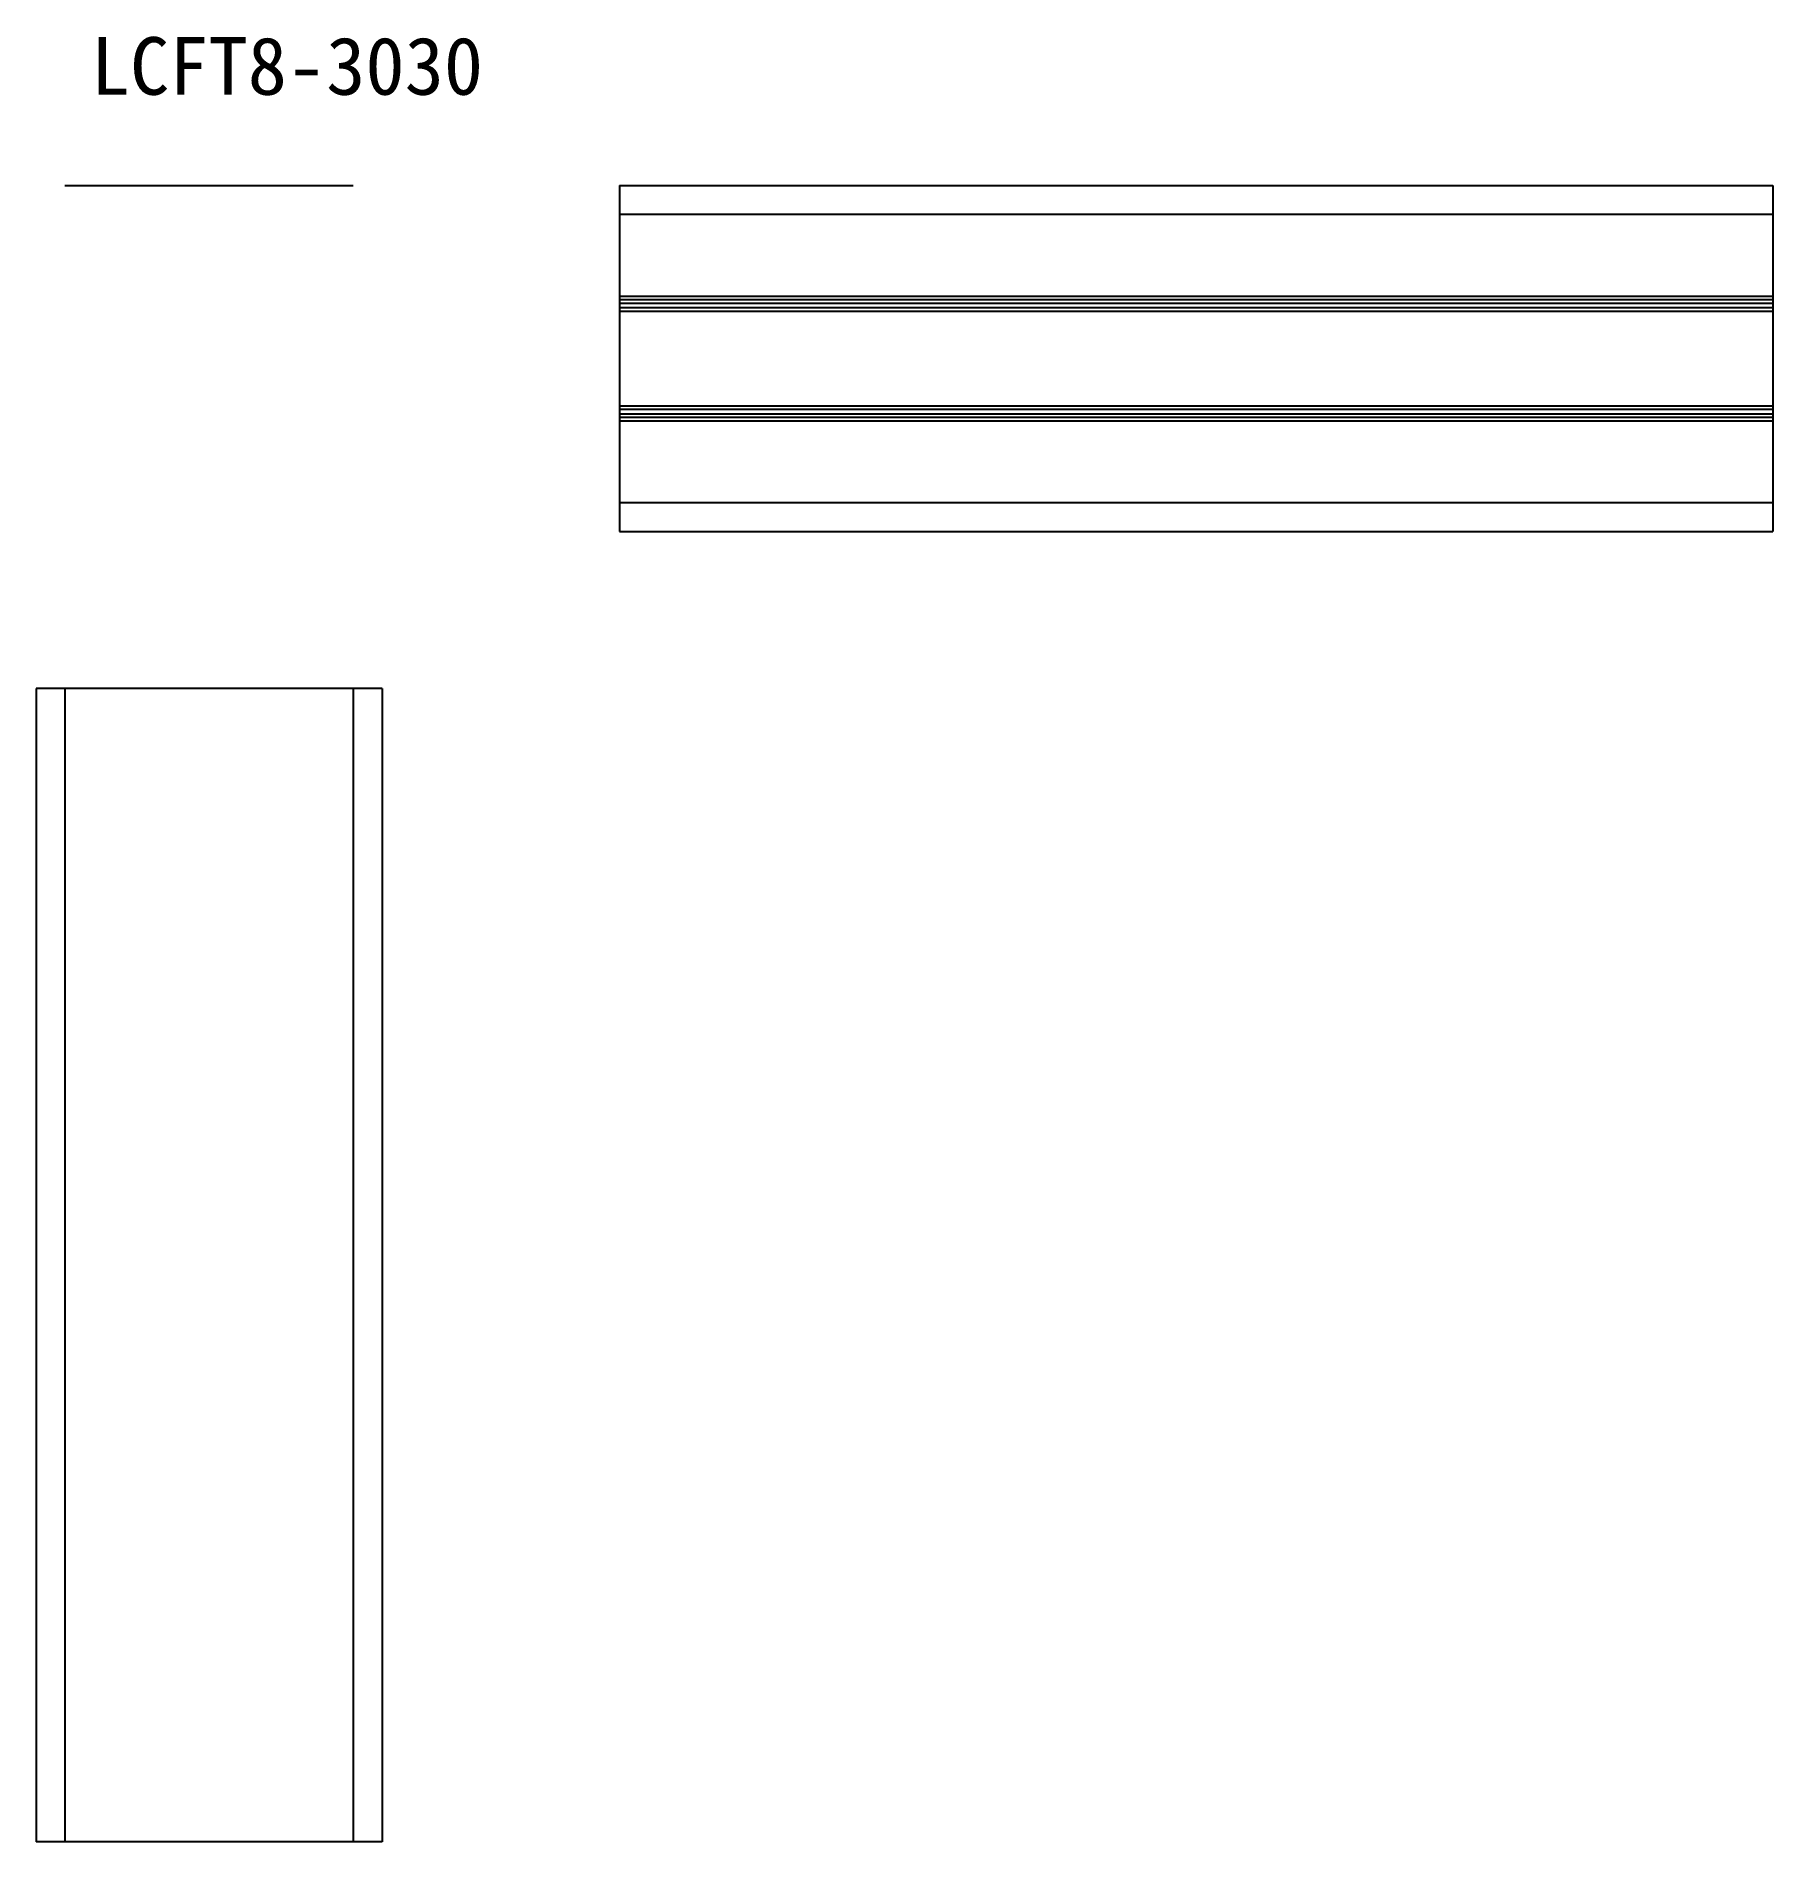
# Model space of a CAD drawing. Header units: millimetres. Extents: x 6 to 157, y -208 to -51.
import ezdxf

# ---------------------------------------------------------------- set-up
doc = ezdxf.new("R2010")
doc.units = ezdxf.units.MM
doc.styles.add('楷体', font='SimSun.ttf')

msp = doc.modelspace()

# ---------------------------------------------------------------- linework, layer by layer
for p, q in [((8.97, -63.9), (33.97, -63.9)), ((57.05, -63.9), (57.05, -93.9)), ((57.05, -63.9), (157.05, -63.9)), ((157.05, -63.9), (157.05, -93.9)), ((57.05, -66.4), (157.05, -66.4)), ((57.05, -73.5), (157.05, -73.5)), ((57.05, -73.8), (157.05, -73.8)), ((57.05, -74.1), (157.05, -74.1)), ((57.05, -74.5), (157.05, -74.5)), ((57.05, -74.8), (157.05, -74.8)), ((57.05, -83), (157.05, -83)), ((57.05, -83.3), (157.05, -83.3)), ((57.05, -83.7), (157.05, -83.7)), ((57.05, -84), (157.05, -84)), ((57.05, -84.3), (157.05, -84.3)), ((57.05, -91.4), (157.05, -91.4)), ((57.05, -93.9), (157.05, -93.9)), ((36.47, -107.53), (6.47, -107.53)), ((6.47, -107.53), (6.47, -207.53)), ((8.97, -107.53), (8.97, -207.53)), ((33.97, -107.53), (33.97, -207.53)), ((36.47, -107.53), (36.47, -207.53)), ((36.47, -207.53), (6.47, -207.53))]:
    msp.add_line(p, q)

# ---------------------------------------------------------------- texts
at = {"color": 1, "lineweight": 0, "insert": (11.21, -51.04), "char_height": 5, "width": 69.1022, "attachment_point": 1, "rotation": 360, "style": '楷体'}
msp.add_mtext('{\\fSimSun|b0|i0|c134|p2;\\C256;LCFT8-3030}', dxfattribs=at)

doc.saveas('drawing.dxf')
